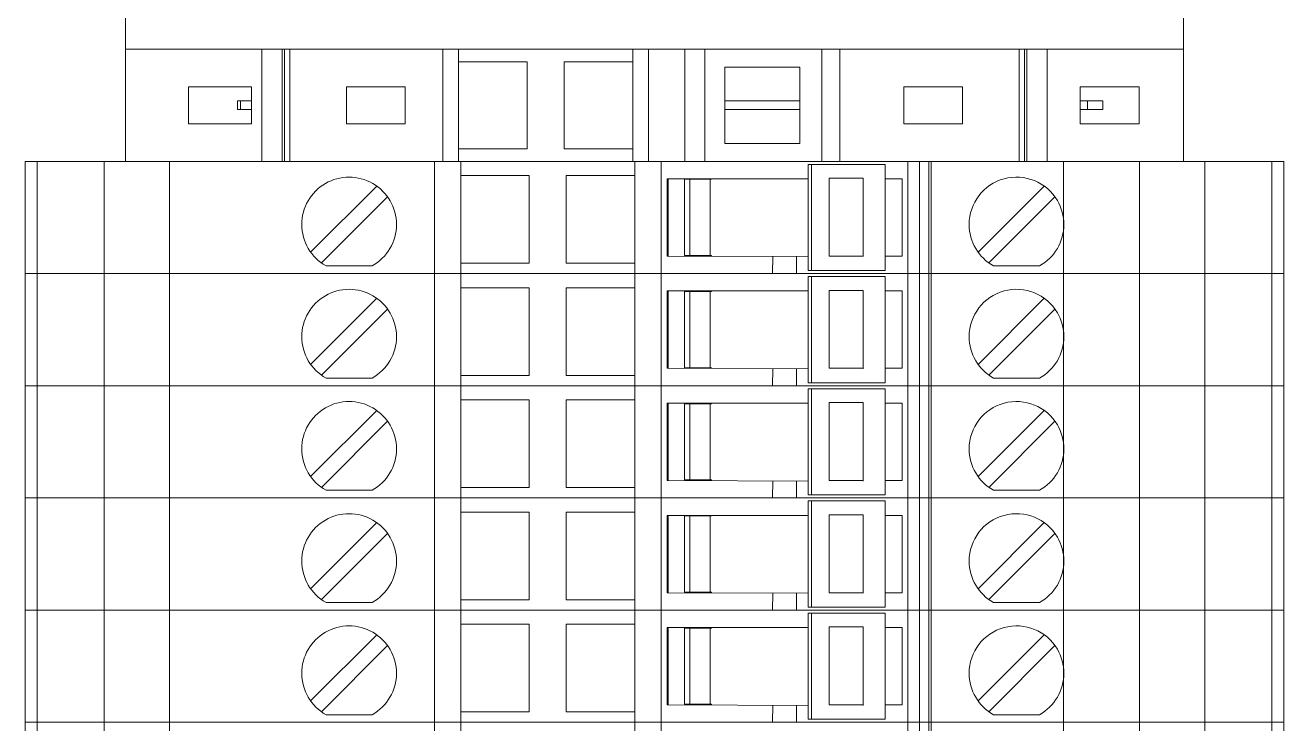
# Model space of a CAD drawing. Header units: millimetres. Extents: x 1880 to 4113, y 771 to 2990.
# Drawn here: x 3573.7 to 3631.5, y 1399.4 to 1431.5 of the extents above; entities that cross this region are included whole.
import ezdxf

# ---------------------------------------------------------------- set-up
doc = ezdxf.new("R2010")
doc.units = ezdxf.units.MM
doc.layers.add('000-PI-Oprema', color=30, linetype='Continuous', lineweight=5)

msp = doc.modelspace()

# ---------------------------------------------------------------- linework, layer by layer
at = {"color": 0, "linetype": 'ByBlock', "lineweight": 0, "ltscale": 0.25}
msp.add_lwpolyline([(3578.304, 1432.589), (3578.304, 1425.239), (3626.904, 1425.239), (3626.904, 1432.589), (3578.304, 1432.589)], dxfattribs=at)
at = {"layer": '000-PI-Oprema', "color": 0, "linetype": 'ByBlock', "lineweight": 0}
for p, q in [((3578.304, 1432.589), (3578.304, 1425.239)), ((3626.904, 1425.239), (3626.904, 1432.589)), ((3584.57, 1430.389), (3578.304, 1430.389)), ((3584.57, 1425.239), (3584.57, 1430.389)), ((3585.506, 1430.389), (3584.57, 1430.389)), ((3585.506, 1425.239), (3585.506, 1430.389)), ((3585.606, 1430.389), (3585.506, 1430.389)), ((3585.606, 1430.389), (3585.606, 1425.239)), ((3585.864, 1430.389), (3585.606, 1430.389)), ((3585.864, 1430.389), (3585.864, 1425.239)), ((3592.886, 1430.389), (3585.864, 1430.389)), ((3592.886, 1430.389), (3593.604, 1430.389)), ((3592.886, 1425.239), (3592.886, 1430.389)), ((3593.604, 1429.814), (3593.604, 1430.389)), ((3593.604, 1430.389), (3601.604, 1430.389)), ((3601.604, 1430.389), (3601.604, 1429.814)), ((3601.604, 1430.389), (3602.323, 1430.389)), ((3602.323, 1430.389), (3603.995, 1430.389)), ((3602.323, 1425.239), (3602.323, 1430.389)), ((3604.92, 1430.389), (3603.995, 1430.389)), ((3603.995, 1430.389), (3603.995, 1425.239)), ((3610.294, 1430.389), (3604.92, 1430.389)), ((3604.92, 1430.389), (3604.92, 1425.239)), ((3610.294, 1430.389), (3610.294, 1425.239)), ((3611.114, 1430.389), (3610.294, 1430.389)), ((3611.114, 1425.239), (3611.114, 1430.389)), ((3611.114, 1430.389), (3619.344, 1430.389)), ((3619.344, 1430.389), (3619.344, 1425.239)), ((3619.344, 1430.389), (3619.602, 1430.389)), ((3619.602, 1425.239), (3619.602, 1430.389)), ((3619.602, 1430.389), (3619.702, 1430.389)), ((3620.639, 1430.389), (3619.702, 1430.389)), ((3619.702, 1425.239), (3619.702, 1430.389)), ((3620.639, 1430.389), (3626.904, 1430.389)), ((3620.639, 1425.239), (3620.639, 1430.389)), ((3593.604, 1425.814), (3593.604, 1429.814)), ((3593.604, 1429.814), (3596.754, 1429.814)), ((3596.754, 1429.814), (3596.754, 1425.814)), ((3598.454, 1429.814), (3601.604, 1429.814)), ((3598.454, 1425.814), (3598.454, 1429.814)), ((3601.604, 1429.814), (3601.604, 1425.814)), ((3605.829, 1429.564), (3609.279, 1429.564)), ((3605.829, 1428.014), (3605.829, 1429.564)), ((3609.279, 1429.564), (3609.279, 1428.014)), ((3581.204, 1426.964), (3581.204, 1428.664)), ((3581.204, 1428.664), (3584.104, 1428.664)), ((3584.104, 1428.664), (3584.104, 1428.014)), ((3588.454, 1428.664), (3591.154, 1428.664)), ((3588.454, 1426.964), (3588.454, 1428.664)), ((3591.154, 1428.664), (3591.154, 1426.964)), ((3614.054, 1428.664), (3616.754, 1428.664)), ((3614.054, 1426.964), (3614.054, 1428.664)), ((3616.754, 1428.664), (3616.754, 1426.964)), ((3622.154, 1428.014), (3622.154, 1428.664)), ((3622.154, 1428.664), (3624.854, 1428.664)), ((3624.854, 1428.664), (3624.854, 1426.964)), ((3583.59, 1428.014), (3583.459, 1428.014)), ((3583.459, 1427.614), (3583.459, 1428.014)), ((3583.59, 1428.014), (3583.59, 1427.614)), ((3583.59, 1428.014), (3584.104, 1428.014)), ((3584.104, 1428.014), (3584.104, 1427.614)), ((3605.829, 1428.014), (3609.279, 1428.014)), ((3605.829, 1427.614), (3605.829, 1428.014)), ((3609.279, 1428.014), (3609.279, 1427.614)), ((3622.154, 1427.614), (3622.154, 1428.014)), ((3622.154, 1428.014), (3622.49, 1428.014)), ((3622.49, 1428.014), (3622.49, 1427.614)), ((3623.19, 1428.014), (3622.49, 1428.014)), ((3623.19, 1428.014), (3623.19, 1427.614)), ((3583.59, 1427.614), (3583.459, 1427.614)), ((3583.59, 1427.614), (3584.104, 1427.614)), ((3584.104, 1427.614), (3584.104, 1426.964)), ((3605.829, 1427.614), (3609.279, 1427.614)), ((3605.829, 1426.064), (3605.829, 1427.614)), ((3609.279, 1427.614), (3609.279, 1426.064)), ((3622.154, 1427.614), (3622.49, 1427.614)), ((3622.154, 1426.964), (3622.154, 1427.614)), ((3623.19, 1427.614), (3622.49, 1427.614)), ((3584.104, 1426.964), (3581.204, 1426.964)), ((3591.154, 1426.964), (3588.454, 1426.964)), ((3616.754, 1426.964), (3614.054, 1426.964)), ((3624.854, 1426.964), (3622.154, 1426.964)), ((3609.279, 1426.064), (3605.829, 1426.064)), ((3596.754, 1425.814), (3593.604, 1425.814)), ((3593.604, 1425.239), (3593.604, 1425.814)), ((3601.604, 1425.814), (3598.454, 1425.814)), ((3601.604, 1425.814), (3601.604, 1425.239)), ((3573.704, 1425.239), (3574.387, 1425.239)), ((3573.704, 1425.239), (3592.504, 1425.239)), ((3573.704, 1425.239), (3573.704, 1420.089)), ((3574.251, 1420.089), (3574.251, 1425.239)), ((3577.328, 1425.239), (3577.328, 1420.089)), ((3580.328, 1425.239), (3580.328, 1420.089)), ((3585.506, 1425.239), (3584.57, 1425.239)), ((3585.606, 1425.239), (3585.506, 1425.239)), ((3585.864, 1425.239), (3585.606, 1425.239)), ((3592.504, 1425.239), (3593.704, 1425.239)), ((3592.504, 1425.239), (3592.504, 1420.089)), ((3592.886, 1425.239), (3593.604, 1425.239)), ((3593.704, 1425.239), (3593.704, 1425.239)), ((3601.704, 1425.239), (3593.704, 1425.239)), ((3593.704, 1425.239), (3593.704, 1420.089)), ((3601.704, 1425.239), (3601.704, 1425.239)), ((3601.704, 1425.239), (3602.904, 1425.239)), ((3601.704, 1420.089), (3601.704, 1425.239)), ((3602.904, 1425.239), (3621.104, 1425.239)), ((3602.904, 1420.089), (3602.904, 1425.239)), ((3607.504, 1425.239), (3607.504, 1425.239)), ((3609.663, 1425.099), (3609.82, 1425.099)), ((3609.663, 1425.099), (3609.663, 1424.414)), ((3609.82, 1420.229), (3609.82, 1425.099)), ((3609.82, 1425.099), (3613.192, 1425.099)), ((3612.554, 1425.239), (3612.554, 1425.239)), ((3613.192, 1425.099), (3613.192, 1425.099)), ((3613.192, 1425.099), (3613.192, 1420.229)), ((3614.235, 1425.239), (3614.235, 1420.089)), ((3614.777, 1420.089), (3614.777, 1425.239)), ((3615.204, 1425.239), (3615.204, 1425.239)), ((3615.204, 1420.089), (3615.204, 1425.239)), ((3615.304, 1425.239), (3615.304, 1420.089)), ((3631.504, 1425.239), (3621.104, 1425.239)), ((3621.38, 1425.239), (3621.38, 1420.089)), ((3624.88, 1425.239), (3624.88, 1420.089)), ((3627.88, 1425.239), (3627.88, 1420.089)), ((3630.957, 1420.089), (3630.957, 1425.239)), ((3631.504, 1425.239), (3631.504, 1420.089)), ((3593.704, 1424.589), (3593.704, 1424.589)), ((3593.704, 1424.589), (3596.854, 1424.589)), ((3596.854, 1424.589), (3596.854, 1424.589)), ((3596.854, 1424.589), (3596.854, 1420.564)), ((3598.554, 1424.589), (3601.704, 1424.589)), ((3598.554, 1424.589), (3598.554, 1424.589)), ((3598.554, 1420.564), (3598.554, 1424.589)), ((3601.704, 1424.589), (3601.704, 1424.589)), ((3603.179, 1424.439), (3603.179, 1420.889)), ((3603.179, 1424.439), (3609.663, 1424.439)), ((3603.179, 1424.439), (3603.179, 1424.439)), ((3603.229, 1420.889), (3603.229, 1424.439)), ((3603.979, 1424.414), (3603.979, 1424.414)), ((3603.979, 1424.414), (3604.229, 1424.414)), ((3603.979, 1424.414), (3603.979, 1420.914)), ((3604.229, 1424.439), (3604.229, 1420.889)), ((3604.229, 1424.414), (3605.229, 1424.414)), ((3605.166, 1424.414), (3605.166, 1420.914)), ((3605.229, 1424.414), (3605.229, 1424.439)), ((3609.663, 1420.914), (3609.663, 1424.414)), ((3610.776, 1424.464), (3610.618, 1424.464)), ((3610.618, 1424.414), (3610.618, 1424.464)), ((3610.618, 1420.889), (3610.618, 1424.414)), ((3612.184, 1424.464), (3610.776, 1424.464)), ((3612.184, 1424.464), (3612.184, 1420.864)), ((3613.192, 1424.439), (3613.979, 1424.439)), ((3613.979, 1424.439), (3613.979, 1420.889)), ((3613.979, 1424.439), (3613.979, 1424.439)), ((3589.85, 1424.104), (3586.814, 1421.069)), ((3592.504, 1423.639), (3592.504, 1423.639)), ((3592.504, 1421.039), (3592.504, 1423.639)), ((3615.304, 1423.639), (3615.304, 1421.039)), ((3615.304, 1423.639), (3615.304, 1423.639)), ((3620.5, 1424.104), (3617.464, 1421.069)), ((3620.5, 1424.104), (3620.5, 1424.104)), ((3587.309, 1420.574), (3590.345, 1423.609)), ((3617.959, 1420.574), (3620.995, 1423.609)), ((3620.995, 1423.609), (3620.995, 1423.609)), ((3592.504, 1421.039), (3592.504, 1421.039)), ((3603.179, 1420.889), (3603.179, 1420.889)), ((3603.179, 1420.889), (3609.663, 1420.864)), ((3603.979, 1420.914), (3604.229, 1420.914)), ((3603.979, 1420.914), (3603.979, 1420.914)), ((3604.229, 1420.914), (3605.229, 1420.914)), ((3605.229, 1420.889), (3605.229, 1420.914)), ((3608.029, 1420.089), (3608.032, 1420.87)), ((3609.129, 1420.866), (3609.129, 1420.089)), ((3609.663, 1420.229), (3609.663, 1420.914)), ((3610.618, 1420.889), (3612.184, 1420.889)), ((3613.192, 1420.889), (3613.979, 1420.889)), ((3613.979, 1420.889), (3613.979, 1420.889)), ((3615.304, 1421.039), (3615.304, 1421.039)), ((3617.464, 1421.069), (3617.464, 1421.069)), ((3587.521, 1420.439), (3587.521, 1420.439)), ((3589.638, 1420.439), (3587.521, 1420.439)), ((3589.638, 1420.439), (3589.638, 1420.439)), ((3593.704, 1420.564), (3593.704, 1420.564)), ((3596.854, 1420.564), (3593.704, 1420.564)), ((3596.854, 1420.564), (3596.854, 1420.564)), ((3598.554, 1420.564), (3598.554, 1420.564)), ((3601.704, 1420.564), (3598.554, 1420.564)), ((3601.704, 1420.564), (3601.704, 1420.564)), ((3609.663, 1420.229), (3609.82, 1420.229)), ((3609.82, 1420.229), (3613.192, 1420.229)), ((3613.192, 1420.229), (3613.192, 1420.229)), ((3617.959, 1420.574), (3617.959, 1420.574)), ((3618.171, 1420.439), (3618.171, 1420.439)), ((3618.171, 1420.439), (3620.288, 1420.439)), ((3620.288, 1420.439), (3620.288, 1420.439)), ((3573.704, 1420.089), (3592.504, 1420.089)), ((3573.704, 1420.089), (3574.387, 1420.089)), ((3573.704, 1420.089), (3592.504, 1420.089)), ((3573.704, 1420.089), (3573.704, 1414.939)), ((3574.251, 1414.939), (3574.251, 1420.089)), ((3577.328, 1420.089), (3577.328, 1414.939)), ((3580.328, 1420.089), (3580.328, 1414.939)), ((3592.504, 1420.089), (3593.704, 1420.089)), ((3592.504, 1420.089), (3593.704, 1420.089)), ((3592.504, 1420.089), (3592.504, 1414.939)), ((3601.704, 1420.089), (3593.704, 1420.089)), ((3593.704, 1420.089), (3593.704, 1420.089)), ((3593.704, 1420.089), (3593.704, 1420.089)), ((3601.704, 1420.089), (3593.704, 1420.089)), ((3593.704, 1420.089), (3593.704, 1414.939)), ((3601.704, 1420.089), (3602.904, 1420.089)), ((3601.704, 1420.089), (3601.704, 1420.089)), ((3601.704, 1420.089), (3601.704, 1420.089)), ((3601.704, 1420.089), (3602.904, 1420.089)), ((3601.704, 1414.939), (3601.704, 1420.089)), ((3602.904, 1420.089), (3608.029, 1420.089)), ((3602.904, 1420.089), (3621.104, 1420.089)), ((3602.904, 1414.939), (3602.904, 1420.089)), ((3607.504, 1420.089), (3607.504, 1420.089)), ((3607.504, 1420.089), (3607.504, 1420.089)), ((3609.125, 1420.089), (3608.029, 1420.089)), ((3608.029, 1420.089), (3608.029, 1420.089)), ((3609.129, 1420.089), (3609.125, 1420.089)), ((3609.129, 1420.089), (3631.504, 1420.089)), ((3609.129, 1420.089), (3609.129, 1420.089)), ((3609.663, 1419.949), (3609.82, 1419.949)), ((3609.663, 1419.949), (3609.663, 1419.264)), ((3609.82, 1415.079), (3609.82, 1419.949)), ((3609.82, 1419.949), (3613.192, 1419.949)), ((3612.554, 1420.089), (3612.554, 1420.089)), ((3612.554, 1420.089), (3612.554, 1420.089)), ((3613.192, 1419.949), (3613.192, 1419.949)), ((3613.192, 1419.949), (3613.192, 1415.079)), ((3614.235, 1420.089), (3614.235, 1414.939)), ((3614.777, 1414.939), (3614.777, 1420.089)), ((3615.204, 1420.089), (3615.204, 1420.089)), ((3615.204, 1420.089), (3615.204, 1420.089)), ((3615.204, 1414.939), (3615.204, 1420.089)), ((3615.304, 1420.089), (3615.304, 1414.939)), ((3631.504, 1420.089), (3621.104, 1420.089)), ((3621.38, 1420.089), (3621.38, 1414.939)), ((3624.88, 1420.089), (3624.88, 1414.939)), ((3627.88, 1420.089), (3627.88, 1414.939)), ((3630.957, 1414.939), (3630.957, 1420.089)), ((3631.504, 1420.089), (3631.504, 1414.939)), ((3593.704, 1419.439), (3593.704, 1419.439)), ((3593.704, 1419.439), (3596.854, 1419.439)), ((3596.854, 1419.439), (3596.854, 1419.439)), ((3596.854, 1419.439), (3596.854, 1415.414)), ((3598.554, 1419.439), (3601.704, 1419.439)), ((3598.554, 1419.439), (3598.554, 1419.439)), ((3598.554, 1415.414), (3598.554, 1419.439)), ((3601.704, 1419.439), (3601.704, 1419.439)), ((3603.179, 1419.289), (3603.179, 1415.739)), ((3603.179, 1419.289), (3609.663, 1419.289)), ((3603.179, 1419.289), (3603.179, 1419.289)), ((3603.229, 1415.739), (3603.229, 1419.289)), ((3603.979, 1419.264), (3603.979, 1419.264)), ((3603.979, 1419.264), (3604.229, 1419.264)), ((3603.979, 1419.264), (3603.979, 1415.764)), ((3604.229, 1419.289), (3604.229, 1415.739)), ((3604.229, 1419.264), (3605.229, 1419.264)), ((3605.166, 1419.264), (3605.166, 1415.764)), ((3605.229, 1419.264), (3605.229, 1419.289)), ((3609.663, 1415.764), (3609.663, 1419.264)), ((3610.776, 1419.314), (3610.618, 1419.314)), ((3610.618, 1419.264), (3610.618, 1419.314)), ((3610.618, 1415.739), (3610.618, 1419.264)), ((3612.184, 1419.314), (3610.776, 1419.314)), ((3612.184, 1419.314), (3612.184, 1415.714)), ((3613.192, 1419.289), (3613.979, 1419.289)), ((3613.979, 1419.289), (3613.979, 1415.739)), ((3613.979, 1419.289), (3613.979, 1419.289)), ((3589.85, 1418.954), (3586.814, 1415.919)), ((3587.309, 1415.424), (3590.345, 1418.459)), ((3592.504, 1418.489), (3592.504, 1418.489)), ((3592.504, 1415.889), (3592.504, 1418.489)), ((3615.304, 1418.489), (3615.304, 1415.889)), ((3615.304, 1418.489), (3615.304, 1418.489)), ((3620.5, 1418.954), (3617.464, 1415.919)), ((3617.959, 1415.424), (3620.995, 1418.459)), ((3620.5, 1418.954), (3620.5, 1418.954)), ((3620.995, 1418.459), (3620.995, 1418.459)), ((3592.504, 1415.889), (3592.504, 1415.889)), ((3603.179, 1415.739), (3603.179, 1415.739)), ((3603.179, 1415.739), (3609.663, 1415.714)), ((3603.979, 1415.764), (3604.229, 1415.764)), ((3603.979, 1415.764), (3603.979, 1415.764)), ((3604.229, 1415.764), (3605.229, 1415.764)), ((3605.229, 1415.739), (3605.229, 1415.764)), ((3608.029, 1414.939), (3608.032, 1415.72)), ((3609.129, 1415.716), (3609.129, 1414.939)), ((3609.663, 1415.079), (3609.663, 1415.764)), ((3610.618, 1415.739), (3612.184, 1415.739)), ((3613.192, 1415.739), (3613.979, 1415.739)), ((3613.979, 1415.739), (3613.979, 1415.739)), ((3615.304, 1415.889), (3615.304, 1415.889)), ((3617.464, 1415.919), (3617.464, 1415.919)), ((3587.521, 1415.289), (3587.521, 1415.289)), ((3589.638, 1415.289), (3587.521, 1415.289)), ((3589.638, 1415.289), (3589.638, 1415.289)), ((3593.704, 1415.414), (3593.704, 1415.414)), ((3596.854, 1415.414), (3593.704, 1415.414)), ((3596.854, 1415.414), (3596.854, 1415.414)), ((3598.554, 1415.414), (3598.554, 1415.414)), ((3601.704, 1415.414), (3598.554, 1415.414)), ((3601.704, 1415.414), (3601.704, 1415.414)), ((3609.663, 1415.079), (3609.82, 1415.079)), ((3609.82, 1415.079), (3613.192, 1415.079)), ((3613.192, 1415.079), (3613.192, 1415.079)), ((3617.959, 1415.424), (3617.959, 1415.424)), ((3618.171, 1415.289), (3618.171, 1415.289)), ((3618.171, 1415.289), (3620.288, 1415.289)), ((3620.288, 1415.289), (3620.288, 1415.289)), ((3573.704, 1414.939), (3592.504, 1414.939)), ((3573.704, 1414.939), (3574.387, 1414.939)), ((3573.704, 1414.939), (3592.504, 1414.939)), ((3573.704, 1414.939), (3573.704, 1409.789)), ((3574.251, 1409.789), (3574.251, 1414.939)), ((3577.328, 1414.939), (3577.328, 1409.789)), ((3580.328, 1414.939), (3580.328, 1409.789)), ((3592.504, 1414.939), (3593.704, 1414.939)), ((3592.504, 1414.939), (3593.704, 1414.939)), ((3592.504, 1414.939), (3592.504, 1409.789)), ((3601.704, 1414.939), (3593.704, 1414.939)), ((3593.704, 1414.939), (3593.704, 1414.939)), ((3593.704, 1414.939), (3593.704, 1414.939)), ((3601.704, 1414.939), (3593.704, 1414.939)), ((3593.704, 1414.939), (3593.704, 1409.789)), ((3601.704, 1414.939), (3602.904, 1414.939)), ((3601.704, 1414.939), (3601.704, 1414.939)), ((3601.704, 1414.939), (3601.704, 1414.939)), ((3601.704, 1414.939), (3602.904, 1414.939)), ((3601.704, 1409.789), (3601.704, 1414.939)), ((3602.904, 1414.939), (3608.029, 1414.939)), ((3602.904, 1414.939), (3621.104, 1414.939)), ((3602.904, 1409.789), (3602.904, 1414.939)), ((3607.504, 1414.939), (3607.504, 1414.939)), ((3607.504, 1414.939), (3607.504, 1414.939)), ((3609.125, 1414.939), (3608.029, 1414.939)), ((3608.029, 1414.939), (3608.029, 1414.939)), ((3609.129, 1414.939), (3609.125, 1414.939)), ((3609.129, 1414.939), (3631.504, 1414.939)), ((3609.129, 1414.939), (3609.129, 1414.939)), ((3609.663, 1414.799), (3609.82, 1414.799)), ((3609.663, 1414.799), (3609.663, 1414.114)), ((3609.82, 1409.929), (3609.82, 1414.799)), ((3609.82, 1414.799), (3613.192, 1414.799)), ((3612.554, 1414.939), (3612.554, 1414.939)), ((3612.554, 1414.939), (3612.554, 1414.939)), ((3613.192, 1414.799), (3613.192, 1414.799)), ((3613.192, 1414.799), (3613.192, 1409.929)), ((3614.235, 1414.939), (3614.235, 1409.789)), ((3614.777, 1409.789), (3614.777, 1414.939)), ((3615.204, 1414.939), (3615.204, 1414.939)), ((3615.204, 1414.939), (3615.204, 1414.939)), ((3615.204, 1409.789), (3615.204, 1414.939)), ((3615.304, 1414.939), (3615.304, 1409.789)), ((3631.504, 1414.939), (3621.104, 1414.939)), ((3621.38, 1414.939), (3621.38, 1409.789)), ((3624.88, 1414.939), (3624.88, 1409.789)), ((3627.88, 1414.939), (3627.88, 1409.789)), ((3630.957, 1409.789), (3630.957, 1414.939)), ((3631.504, 1414.939), (3631.504, 1409.789)), ((3589.85, 1413.804), (3586.814, 1410.769)), ((3593.704, 1414.289), (3593.704, 1414.289)), ((3593.704, 1414.289), (3596.854, 1414.289)), ((3596.854, 1414.289), (3596.854, 1414.289)), ((3596.854, 1414.289), (3596.854, 1410.264)), ((3598.554, 1414.289), (3601.704, 1414.289)), ((3598.554, 1414.289), (3598.554, 1414.289)), ((3598.554, 1410.264), (3598.554, 1414.289)), ((3601.704, 1414.289), (3601.704, 1414.289)), ((3603.179, 1414.139), (3603.179, 1410.589)), ((3603.179, 1414.139), (3609.663, 1414.139)), ((3603.179, 1414.139), (3603.179, 1414.139)), ((3603.229, 1410.589), (3603.229, 1414.139)), ((3603.979, 1414.114), (3603.979, 1414.114)), ((3603.979, 1414.114), (3604.229, 1414.114)), ((3603.979, 1414.114), (3603.979, 1410.614)), ((3604.229, 1414.139), (3604.229, 1410.589)), ((3604.229, 1414.114), (3605.229, 1414.114)), ((3605.166, 1414.114), (3605.166, 1410.614)), ((3605.229, 1414.114), (3605.229, 1414.139)), ((3609.663, 1410.614), (3609.663, 1414.114)), ((3610.776, 1414.164), (3610.618, 1414.164)), ((3610.618, 1414.114), (3610.618, 1414.164)), ((3610.618, 1410.589), (3610.618, 1414.114)), ((3612.184, 1414.164), (3610.776, 1414.164)), ((3612.184, 1414.164), (3612.184, 1410.564)), ((3613.192, 1414.139), (3613.979, 1414.139)), ((3613.979, 1414.139), (3613.979, 1410.589)), ((3613.979, 1414.139), (3613.979, 1414.139)), ((3620.5, 1413.804), (3617.464, 1410.769)), ((3620.5, 1413.804), (3620.5, 1413.804)), ((3587.309, 1410.274), (3590.345, 1413.309)), ((3592.504, 1413.339), (3592.504, 1413.339)), ((3592.504, 1410.739), (3592.504, 1413.339)), ((3615.304, 1413.339), (3615.304, 1410.739)), ((3615.304, 1413.339), (3615.304, 1413.339)), ((3617.959, 1410.274), (3620.995, 1413.309)), ((3620.995, 1413.309), (3620.995, 1413.309)), ((3592.504, 1410.739), (3592.504, 1410.739)), ((3603.179, 1410.589), (3603.179, 1410.589)), ((3603.179, 1410.589), (3609.663, 1410.564)), ((3603.979, 1410.614), (3604.229, 1410.614)), ((3603.979, 1410.614), (3603.979, 1410.614)), ((3604.229, 1410.614), (3605.229, 1410.614)), ((3605.229, 1410.589), (3605.229, 1410.614)), ((3608.029, 1409.789), (3608.032, 1410.57)), ((3609.129, 1410.566), (3609.129, 1409.789)), ((3609.663, 1409.929), (3609.663, 1410.614)), ((3610.618, 1410.589), (3612.184, 1410.589)), ((3613.192, 1410.589), (3613.979, 1410.589)), ((3613.979, 1410.589), (3613.979, 1410.589)), ((3615.304, 1410.739), (3615.304, 1410.739)), ((3617.464, 1410.769), (3617.464, 1410.769)), ((3573.704, 1409.789), (3592.504, 1409.789)), ((3573.704, 1409.789), (3574.387, 1409.789)), ((3573.704, 1409.789), (3592.504, 1409.789)), ((3573.704, 1409.789), (3573.704, 1404.639)), ((3574.251, 1404.639), (3574.251, 1409.789)), ((3577.328, 1409.789), (3577.328, 1404.639)), ((3580.328, 1409.789), (3580.328, 1404.639)), ((3587.521, 1410.139), (3587.521, 1410.139)), ((3589.638, 1410.139), (3587.521, 1410.139)), ((3589.638, 1410.139), (3589.638, 1410.139)), ((3592.504, 1409.789), (3593.704, 1409.789)), ((3592.504, 1409.789), (3593.704, 1409.789)), ((3592.504, 1409.789), (3592.504, 1404.639)), ((3593.704, 1410.264), (3593.704, 1410.264)), ((3596.854, 1410.264), (3593.704, 1410.264)), ((3601.704, 1409.789), (3593.704, 1409.789)), ((3593.704, 1409.789), (3593.704, 1409.789)), ((3593.704, 1409.789), (3593.704, 1409.789)), ((3601.704, 1409.789), (3593.704, 1409.789)), ((3593.704, 1409.789), (3593.704, 1404.639)), ((3596.854, 1410.264), (3596.854, 1410.264)), ((3598.554, 1410.264), (3598.554, 1410.264)), ((3601.704, 1410.264), (3598.554, 1410.264)), ((3601.704, 1410.264), (3601.704, 1410.264)), ((3601.704, 1409.789), (3602.904, 1409.789)), ((3601.704, 1409.789), (3601.704, 1409.789)), ((3601.704, 1409.789), (3601.704, 1409.789)), ((3601.704, 1409.789), (3602.904, 1409.789)), ((3601.704, 1404.639), (3601.704, 1409.789)), ((3602.904, 1409.789), (3608.029, 1409.789)), ((3602.904, 1409.789), (3621.104, 1409.789)), ((3602.904, 1404.639), (3602.904, 1409.789)), ((3607.504, 1409.789), (3607.504, 1409.789)), ((3607.504, 1409.789), (3607.504, 1409.789)), ((3609.125, 1409.789), (3608.029, 1409.789)), ((3608.029, 1409.789), (3608.029, 1409.789)), ((3609.129, 1409.789), (3609.125, 1409.789)), ((3609.129, 1409.789), (3631.504, 1409.789)), ((3609.129, 1409.789), (3609.129, 1409.789)), ((3609.663, 1409.929), (3609.82, 1409.929)), ((3609.82, 1409.929), (3613.192, 1409.929)), ((3612.554, 1409.789), (3612.554, 1409.789)), ((3612.554, 1409.789), (3612.554, 1409.789)), ((3613.192, 1409.929), (3613.192, 1409.929)), ((3614.235, 1409.789), (3614.235, 1404.639)), ((3614.777, 1404.639), (3614.777, 1409.789)), ((3615.204, 1409.789), (3615.204, 1409.789)), ((3615.204, 1409.789), (3615.204, 1409.789)), ((3615.204, 1404.639), (3615.204, 1409.789)), ((3615.304, 1409.789), (3615.304, 1404.639)), ((3617.959, 1410.274), (3617.959, 1410.274)), ((3618.171, 1410.139), (3618.171, 1410.139)), ((3618.171, 1410.139), (3620.288, 1410.139)), ((3620.288, 1410.139), (3620.288, 1410.139)), ((3631.504, 1409.789), (3621.104, 1409.789)), ((3621.38, 1409.789), (3621.38, 1404.639)), ((3624.88, 1409.789), (3624.88, 1404.639)), ((3627.88, 1409.789), (3627.88, 1404.639)), ((3630.957, 1404.639), (3630.957, 1409.789)), ((3631.504, 1409.789), (3631.504, 1404.639)), ((3609.663, 1409.649), (3609.82, 1409.649)), ((3609.663, 1409.649), (3609.663, 1408.964)), ((3609.82, 1404.779), (3609.82, 1409.649)), ((3609.82, 1409.649), (3613.192, 1409.649)), ((3613.192, 1409.649), (3613.192, 1409.649)), ((3613.192, 1409.649), (3613.192, 1404.779)), ((3589.85, 1408.654), (3586.814, 1405.619)), ((3593.704, 1409.139), (3593.704, 1409.139)), ((3593.704, 1409.139), (3596.854, 1409.139)), ((3596.854, 1409.139), (3596.854, 1409.139)), ((3596.854, 1409.139), (3596.854, 1405.114)), ((3598.554, 1409.139), (3601.704, 1409.139)), ((3598.554, 1409.139), (3598.554, 1409.139)), ((3598.554, 1405.114), (3598.554, 1409.139)), ((3601.704, 1409.139), (3601.704, 1409.139)), ((3603.179, 1408.989), (3603.179, 1405.439)), ((3603.179, 1408.989), (3609.663, 1408.989)), ((3603.179, 1408.989), (3603.179, 1408.989)), ((3603.229, 1405.439), (3603.229, 1408.989)), ((3603.979, 1408.964), (3603.979, 1408.964)), ((3603.979, 1408.964), (3604.229, 1408.964)), ((3603.979, 1408.964), (3603.979, 1405.464)), ((3604.229, 1408.989), (3604.229, 1405.439)), ((3604.229, 1408.964), (3605.229, 1408.964)), ((3605.166, 1408.964), (3605.166, 1405.464)), ((3605.229, 1408.964), (3605.229, 1408.989)), ((3609.663, 1405.464), (3609.663, 1408.964)), ((3610.776, 1409.014), (3610.618, 1409.014)), ((3610.618, 1408.964), (3610.618, 1409.014)), ((3610.618, 1405.439), (3610.618, 1408.964)), ((3612.184, 1409.014), (3610.776, 1409.014)), ((3612.184, 1409.014), (3612.184, 1405.414)), ((3613.192, 1408.989), (3613.979, 1408.989)), ((3613.979, 1408.989), (3613.979, 1405.439)), ((3613.979, 1408.989), (3613.979, 1408.989)), ((3620.5, 1408.654), (3617.464, 1405.619)), ((3620.5, 1408.654), (3620.5, 1408.654)), ((3587.309, 1405.124), (3590.345, 1408.159)), ((3592.504, 1408.189), (3592.504, 1408.189)), ((3592.504, 1405.589), (3592.504, 1408.189)), ((3615.304, 1408.189), (3615.304, 1405.589)), ((3615.304, 1408.189), (3615.304, 1408.189)), ((3617.959, 1405.124), (3620.995, 1408.159)), ((3620.995, 1408.159), (3620.995, 1408.159)), ((3592.504, 1405.589), (3592.504, 1405.589)), ((3603.179, 1405.439), (3603.179, 1405.439)), ((3603.179, 1405.439), (3609.663, 1405.414)), ((3603.979, 1405.464), (3604.229, 1405.464)), ((3603.979, 1405.464), (3603.979, 1405.464)), ((3604.229, 1405.464), (3605.229, 1405.464)), ((3605.229, 1405.439), (3605.229, 1405.464)), ((3608.029, 1404.639), (3608.032, 1405.42)), ((3609.129, 1405.416), (3609.129, 1404.639)), ((3609.663, 1404.779), (3609.663, 1405.464)), ((3610.618, 1405.439), (3612.184, 1405.439)), ((3613.192, 1405.439), (3613.979, 1405.439)), ((3613.979, 1405.439), (3613.979, 1405.439)), ((3615.304, 1405.589), (3615.304, 1405.589)), ((3617.464, 1405.619), (3617.464, 1405.619)), ((3617.959, 1405.124), (3617.959, 1405.124)), ((3573.704, 1404.639), (3592.504, 1404.639)), ((3573.704, 1404.639), (3574.387, 1404.639)), ((3573.704, 1404.639), (3592.504, 1404.639)), ((3573.704, 1404.639), (3573.704, 1399.489)), ((3574.251, 1399.489), (3574.251, 1404.639)), ((3577.328, 1404.639), (3577.328, 1399.489)), ((3580.328, 1404.639), (3580.328, 1399.489)), ((3587.521, 1404.989), (3587.521, 1404.989)), ((3589.638, 1404.989), (3587.521, 1404.989)), ((3589.638, 1404.989), (3589.638, 1404.989)), ((3592.504, 1404.639), (3593.704, 1404.639)), ((3592.504, 1404.639), (3593.704, 1404.639)), ((3592.504, 1404.639), (3592.504, 1399.489)), ((3593.704, 1405.114), (3593.704, 1405.114)), ((3596.854, 1405.114), (3593.704, 1405.114)), ((3601.704, 1404.639), (3593.704, 1404.639)), ((3593.704, 1404.639), (3593.704, 1404.639)), ((3593.704, 1404.639), (3593.704, 1404.639)), ((3601.704, 1404.639), (3593.704, 1404.639)), ((3593.704, 1404.639), (3593.704, 1399.489)), ((3596.854, 1405.114), (3596.854, 1405.114)), ((3598.554, 1405.114), (3598.554, 1405.114)), ((3601.704, 1405.114), (3598.554, 1405.114)), ((3601.704, 1405.114), (3601.704, 1405.114)), ((3601.704, 1404.639), (3602.904, 1404.639)), ((3601.704, 1404.639), (3601.704, 1404.639)), ((3601.704, 1404.639), (3601.704, 1404.639)), ((3601.704, 1404.639), (3602.904, 1404.639)), ((3601.704, 1399.489), (3601.704, 1404.639)), ((3602.904, 1404.639), (3608.029, 1404.639)), ((3602.904, 1404.639), (3621.104, 1404.639)), ((3602.904, 1399.489), (3602.904, 1404.639)), ((3607.504, 1404.639), (3607.504, 1404.639)), ((3607.504, 1404.639), (3607.504, 1404.639)), ((3609.125, 1404.639), (3608.029, 1404.639)), ((3608.029, 1404.639), (3608.029, 1404.639)), ((3609.129, 1404.639), (3609.125, 1404.639)), ((3609.129, 1404.639), (3631.504, 1404.639)), ((3609.129, 1404.639), (3609.129, 1404.639)), ((3609.663, 1404.779), (3609.82, 1404.779)), ((3609.82, 1404.779), (3613.192, 1404.779)), ((3612.554, 1404.639), (3612.554, 1404.639)), ((3612.554, 1404.639), (3612.554, 1404.639)), ((3613.192, 1404.779), (3613.192, 1404.779)), ((3614.235, 1404.639), (3614.235, 1399.489)), ((3614.777, 1399.489), (3614.777, 1404.639)), ((3615.204, 1404.639), (3615.204, 1404.639)), ((3615.204, 1404.639), (3615.204, 1404.639)), ((3615.204, 1399.489), (3615.204, 1404.639)), ((3615.304, 1404.639), (3615.304, 1399.489)), ((3618.171, 1404.989), (3618.171, 1404.989)), ((3618.171, 1404.989), (3620.288, 1404.989)), ((3620.288, 1404.989), (3620.288, 1404.989)), ((3631.504, 1404.639), (3621.104, 1404.639)), ((3621.38, 1404.639), (3621.38, 1399.489)), ((3624.88, 1404.639), (3624.88, 1399.489)), ((3627.88, 1404.639), (3627.88, 1399.489)), ((3630.957, 1399.489), (3630.957, 1404.639)), ((3631.504, 1404.639), (3631.504, 1399.489)), ((3593.704, 1403.989), (3593.704, 1403.989)), ((3593.704, 1403.989), (3596.854, 1403.989)), ((3596.854, 1403.989), (3596.854, 1403.989)), ((3596.854, 1403.989), (3596.854, 1399.964)), ((3598.554, 1403.989), (3601.704, 1403.989)), ((3598.554, 1403.989), (3598.554, 1403.989)), ((3598.554, 1399.964), (3598.554, 1403.989)), ((3601.704, 1403.989), (3601.704, 1403.989)), ((3609.663, 1404.499), (3609.82, 1404.499)), ((3609.663, 1404.499), (3609.663, 1403.814)), ((3609.82, 1399.629), (3609.82, 1404.499)), ((3609.82, 1404.499), (3613.192, 1404.499)), ((3613.192, 1404.499), (3613.192, 1404.499)), ((3613.192, 1404.499), (3613.192, 1399.629)), ((3589.85, 1403.504), (3586.814, 1400.469)), ((3603.179, 1403.839), (3603.179, 1400.289)), ((3603.179, 1403.839), (3609.663, 1403.839)), ((3603.179, 1403.839), (3603.179, 1403.839)), ((3603.229, 1400.289), (3603.229, 1403.839)), ((3603.979, 1403.814), (3603.979, 1403.814)), ((3603.979, 1403.814), (3604.229, 1403.814)), ((3603.979, 1403.814), (3603.979, 1400.314)), ((3604.229, 1403.839), (3604.229, 1400.289)), ((3604.229, 1403.814), (3605.229, 1403.814)), ((3605.166, 1403.814), (3605.166, 1400.314)), ((3605.229, 1403.814), (3605.229, 1403.839)), ((3609.663, 1400.314), (3609.663, 1403.814)), ((3610.776, 1403.864), (3610.618, 1403.864)), ((3610.618, 1403.814), (3610.618, 1403.864)), ((3610.618, 1400.289), (3610.618, 1403.814)), ((3612.184, 1403.864), (3610.776, 1403.864)), ((3612.184, 1403.864), (3612.184, 1400.264)), ((3613.192, 1403.839), (3613.979, 1403.839)), ((3613.979, 1403.839), (3613.979, 1400.289)), ((3613.979, 1403.839), (3613.979, 1403.839)), ((3620.5, 1403.504), (3617.464, 1400.469)), ((3620.5, 1403.504), (3620.5, 1403.504)), ((3587.309, 1399.974), (3590.345, 1403.009)), ((3592.504, 1403.039), (3592.504, 1403.039)), ((3592.504, 1400.439), (3592.504, 1403.039)), ((3615.304, 1403.039), (3615.304, 1400.439)), ((3615.304, 1403.039), (3615.304, 1403.039)), ((3617.959, 1399.974), (3620.995, 1403.009)), ((3620.995, 1403.009), (3620.995, 1403.009)), ((3592.504, 1400.439), (3592.504, 1400.439)), ((3593.704, 1399.964), (3593.704, 1399.964)), ((3596.854, 1399.964), (3593.704, 1399.964)), ((3596.854, 1399.964), (3596.854, 1399.964)), ((3598.554, 1399.964), (3598.554, 1399.964)), ((3601.704, 1399.964), (3598.554, 1399.964)), ((3601.704, 1399.964), (3601.704, 1399.964)), ((3603.179, 1400.289), (3603.179, 1400.289)), ((3603.179, 1400.289), (3609.663, 1400.264)), ((3603.979, 1400.314), (3604.229, 1400.314)), ((3603.979, 1400.314), (3603.979, 1400.314)), ((3604.229, 1400.314), (3605.229, 1400.314)), ((3605.229, 1400.289), (3605.229, 1400.314)), ((3608.029, 1399.489), (3608.032, 1400.27)), ((3609.129, 1400.266), (3609.129, 1399.489)), ((3609.663, 1399.629), (3609.663, 1400.314)), ((3610.618, 1400.289), (3612.184, 1400.289)), ((3613.192, 1400.289), (3613.979, 1400.289)), ((3613.979, 1400.289), (3613.979, 1400.289)), ((3615.304, 1400.439), (3615.304, 1400.439)), ((3617.464, 1400.469), (3617.464, 1400.469)), ((3617.959, 1399.974), (3617.959, 1399.974)), ((3573.704, 1399.489), (3592.504, 1399.489)), ((3573.704, 1399.489), (3574.387, 1399.489)), ((3573.704, 1399.489), (3592.504, 1399.489)), ((3573.704, 1399.489), (3573.704, 1394.339)), ((3574.251, 1394.339), (3574.251, 1399.489)), ((3577.328, 1399.489), (3577.328, 1394.339)), ((3580.328, 1399.489), (3580.328, 1394.339)), ((3587.521, 1399.839), (3587.521, 1399.839)), ((3589.638, 1399.839), (3587.521, 1399.839)), ((3589.638, 1399.839), (3589.638, 1399.839)), ((3592.504, 1399.489), (3593.704, 1399.489)), ((3592.504, 1399.489), (3593.704, 1399.489)), ((3592.504, 1399.489), (3592.504, 1394.339)), ((3601.704, 1399.489), (3593.704, 1399.489)), ((3593.704, 1399.489), (3593.704, 1399.489)), ((3593.704, 1399.489), (3593.704, 1399.489)), ((3601.704, 1399.489), (3593.704, 1399.489)), ((3593.704, 1399.489), (3593.704, 1394.339)), ((3601.704, 1399.489), (3602.904, 1399.489)), ((3601.704, 1399.489), (3601.704, 1399.489)), ((3601.704, 1399.489), (3601.704, 1399.489)), ((3601.704, 1399.489), (3602.904, 1399.489)), ((3601.704, 1394.339), (3601.704, 1399.489)), ((3602.904, 1399.489), (3608.029, 1399.489)), ((3602.904, 1399.489), (3621.104, 1399.489)), ((3602.904, 1394.339), (3602.904, 1399.489)), ((3607.504, 1399.489), (3607.504, 1399.489)), ((3607.504, 1399.489), (3607.504, 1399.489)), ((3609.125, 1399.489), (3608.029, 1399.489)), ((3608.029, 1399.489), (3608.029, 1399.489)), ((3609.129, 1399.489), (3609.125, 1399.489)), ((3609.129, 1399.489), (3631.504, 1399.489)), ((3609.129, 1399.489), (3609.129, 1399.489)), ((3609.663, 1399.629), (3609.82, 1399.629)), ((3609.82, 1399.629), (3613.192, 1399.629)), ((3612.554, 1399.489), (3612.554, 1399.489)), ((3612.554, 1399.489), (3612.554, 1399.489)), ((3613.192, 1399.629), (3613.192, 1399.629)), ((3614.235, 1399.489), (3614.235, 1394.339)), ((3614.777, 1394.339), (3614.777, 1399.489)), ((3615.204, 1399.489), (3615.204, 1399.489)), ((3615.204, 1399.489), (3615.204, 1399.489)), ((3615.204, 1394.339), (3615.204, 1399.489)), ((3615.304, 1399.489), (3615.304, 1394.339)), ((3618.171, 1399.839), (3618.171, 1399.839)), ((3618.171, 1399.839), (3620.288, 1399.839)), ((3620.288, 1399.839), (3620.288, 1399.839)), ((3631.504, 1399.489), (3621.104, 1399.489)), ((3621.38, 1399.489), (3621.38, 1394.339)), ((3624.88, 1399.489), (3624.88, 1394.339)), ((3627.88, 1399.489), (3627.88, 1394.339)), ((3630.957, 1394.339), (3630.957, 1399.489)), ((3631.504, 1399.489), (3631.504, 1394.339))]:
    msp.add_line(p, q, dxfattribs=at)
at = {"layer": '000-PI-Oprema', "color": 0, "linetype": 'ByBlock', "lineweight": 0, "ltscale": 0.25}
msp.add_line((3626.904, 1425.239), (3578.304, 1425.239), dxfattribs=at)
at = {"layer": '000-PI-Oprema', "color": 0, "linetype": 'ByBlock', "lineweight": 0}
for centre, start, end in [((3588.579, 1422.339), 359.99998, 180.00002), ((3619.229, 1422.339), 30.45028, 180.00002), ((3588.579, 1422.339), 180.00002, 240.87541), ((3588.579, 1422.339), 299.12459, 359.99998), ((3619.229, 1422.339), 180.00002, 240.87541), ((3619.229, 1422.339), 299.12459, 329.54968), ((3588.579, 1417.189), 359.99998, 180.00002), ((3619.229, 1417.189), 30.45028, 180.00002), ((3588.579, 1417.189), 180.00002, 240.87541), ((3588.579, 1417.189), 299.12459, 359.99998), ((3619.229, 1417.189), 180.00002, 240.87541), ((3619.229, 1417.189), 299.12459, 329.54968), ((3588.579, 1412.039), 359.99998, 180.00002), ((3619.229, 1412.039), 30.45028, 180.00002), ((3588.579, 1412.039), 180.00002, 240.87541), ((3588.579, 1412.039), 299.12459, 359.99998), ((3619.229, 1412.039), 180.00002, 240.87541), ((3619.229, 1412.039), 299.12459, 329.54968), ((3588.579, 1406.889), 359.99998, 180.00002), ((3619.229, 1406.889), 30.45028, 180.00002), ((3588.579, 1406.889), 180.00002, 240.87541), ((3588.579, 1406.889), 299.12459, 359.99998), ((3619.229, 1406.889), 180.00002, 240.87541), ((3619.229, 1406.889), 299.12459, 329.54968), ((3588.579, 1401.739), 359.99998, 180.00002), ((3619.229, 1401.739), 30.45028, 180.00002), ((3588.579, 1401.739), 180.00002, 240.87541), ((3588.579, 1401.739), 299.12459, 359.99998), ((3619.229, 1401.739), 180.00002, 240.87541), ((3619.229, 1401.739), 299.12459, 329.54968)]:
    msp.add_arc(centre, 2.175, start, end, dxfattribs=at)
for centre, start_param, end_param in [((3619.229, 1422.339), -1.570796, -1.039338), ((3619.229, 1422.339), -2.102255, -1.570796), ((3619.229, 1417.189), -1.570796, -1.039338), ((3619.229, 1417.189), -2.102255, -1.570796), ((3619.229, 1412.039), -1.570796, -1.039338), ((3619.229, 1412.039), -2.102255, -1.570796), ((3619.229, 1406.889), -1.570796, -1.039338), ((3619.229, 1406.889), -2.102255, -1.570796), ((3619.229, 1401.739), -1.570796, -1.039338), ((3619.229, 1401.739), -2.102255, -1.570796)]:
    msp.add_ellipse(centre, major_axis=(0, 2.175), ratio=1, start_param=start_param, end_param=end_param, dxfattribs=at)

doc.saveas('drawing.dxf')
